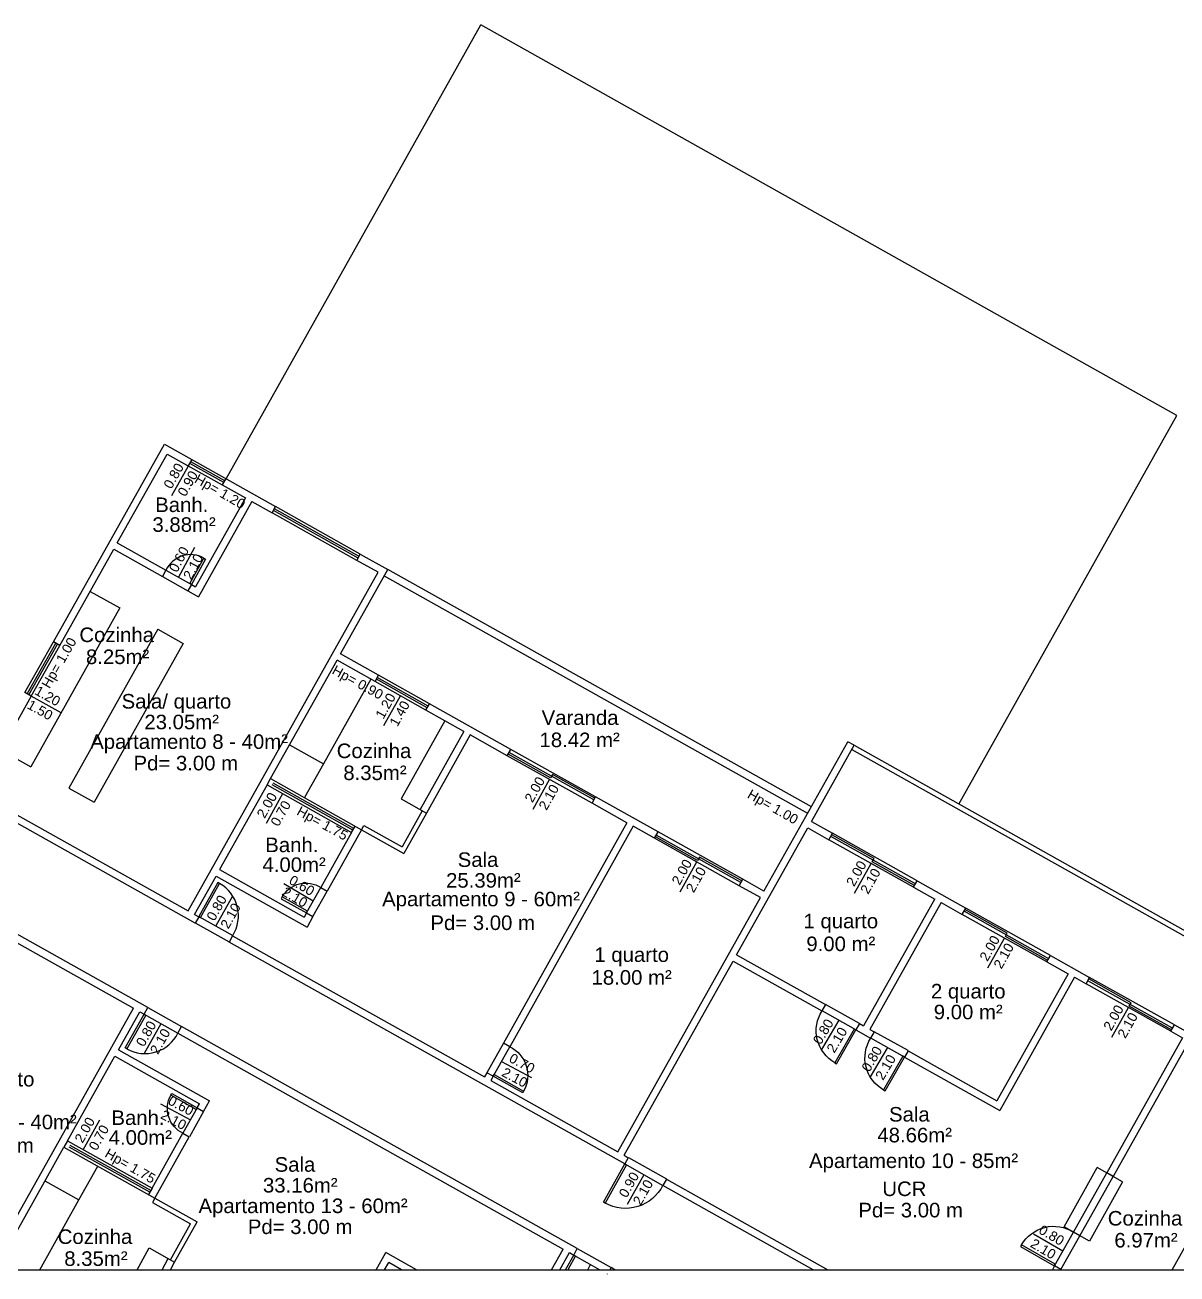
# Model space of a CAD drawing. Header units: millimetres. Extents: x -210 to 1173, y -437 to 320.
# Drawn here: x -128.12 to -104.38, y -60.01 to -34.27 of the extents above; entities that cross this region are included whole.
import ezdxf
from ezdxf.enums import TextEntityAlignment as Align

# ---------------------------------------------------------------- set-up
doc = ezdxf.new("R2010")
doc.units = ezdxf.units.MM
doc.header["$LTSCALE"] = 0.3
doc.linetypes.add('DASHED2', pattern=[9.525, 6.35, -3.175])
for name, color, linetype in [('CORTE', 6, 'Continuous'), ('COTAS', 1, 'Continuous'), ('ESQUADRIAS', 3, 'Continuous'), ('PISO', 1, 'Continuous'), ('PROJEÇÃO', 1, 'DASHED2'), ('TEXTOS', 2, 'Continuous'), ('VISTA', 2, 'Continuous')]:
    doc.layers.add(name, color=color, linetype=linetype)
doc.styles.add('2MM 1_100', font='ARIAL.TTF', dxfattribs={"height": 0.2})
doc.styles.add('3MM 1_100', font='ARIAL.TTF', dxfattribs={"height": 0.3})

msp = doc.modelspace()

# ---------------------------------------------------------------- linework, layer by layer
msp.add_line((-210.338, -59.923), (-79.945, -59.923))
at = {"layer": 'CORTE'}
for p, q in [((-127.536, -46.982), (-125.251, -42.909)), ((-125.251, -42.909), (-122.957, -44.196)), ((-126.221, -44.945), (-125.194, -43.113)), ((-125.194, -43.113), (-123.58, -44.018)), ((-123.58, -44.018), (-124.607, -45.85)), ((-123.449, -44.092), (-124.549, -46.055)), ((-123.449, -44.092), (-123.03, -44.327)), ((-123.03, -44.327), (-122.957, -44.196)), ((-126.221, -44.945), (-125.217, -45.508)), ((-127.405, -47.056), (-126.295, -45.076)), ((-126.295, -45.076), (-125.291, -45.639)), ((-121.286, -45.305), (-121.213, -45.174)), ((-121.213, -45.174), (-120.644, -45.493)), ((-125.699, -45.404), (-125.699, -45.404)), ((-125.217, -45.508), (-125.291, -45.639)), ((-124.761, -52.528), (-120.848, -45.551)), ((-121.619, -47.233), (-120.644, -45.493)), ((-120.848, -45.551), (-121.286, -45.305)), ((-124.694, -45.801), (-124.767, -45.932)), ((-124.694, -45.801), (-124.607, -45.85)), ((-124.767, -45.932), (-124.549, -46.055)), ((-127.405, -47.056), (-127.536, -46.982)), ((-123.062, -49.803), (-121.693, -47.364)), ((-120.908, -47.803), (-121.693, -47.364)), ((-120.835, -47.672), (-121.619, -47.233)), ((-120.908, -47.803), (-120.835, -47.672)), ((-127.992, -48.102), (-129.107, -50.091)), ((-127.992, -48.102), (-128.123, -48.029)), ((-119.861, -48.39), (-119.788, -48.259)), ((-119.077, -48.83), (-119.861, -48.39)), ((-118.11, -49.2), (-119.788, -48.259)), ((-119.077, -48.83), (-119.981, -50.442)), ((-118.946, -48.903), (-119.85, -50.515)), ((-118.183, -49.331), (-118.946, -48.903)), ((-112.895, -52.123), (-111.166, -49.042)), ((-111.917, -50.686), (-111.036, -49.116)), ((-111.036, -49.116), (-111.166, -49.042)), ((-118.183, -49.331), (-118.11, -49.2)), ((-123.135, -49.934), (-124.114, -51.679)), ((-123.135, -49.934), (-121.391, -50.913)), ((-123.062, -49.803), (-121.187, -50.855)), ((-116.438, -50.309), (-116.365, -50.178)), ((-115.077, -50.9), (-116.365, -50.178)), ((-115.719, -50.712), (-116.438, -50.309)), ((-124.615, -52.779), (-128.409, -50.651)), ((-128.338, -50.523), (-124.761, -52.528)), ((-111.917, -50.686), (-111.482, -50.93)), ((-121.391, -50.913), (-122.027, -52.047)), ((-121.187, -50.855), (-121.896, -52.12)), ((-115.719, -50.712), (-118.265, -55.254)), ((-115.588, -50.785), (-118.134, -55.328)), ((-115.15, -51.031), (-115.588, -50.785)), ((-115.15, -51.031), (-115.077, -50.9)), ((-113.458, -53.434), (-111.99, -50.817)), ((-111.99, -50.817), (-111.556, -51.061)), ((-111.556, -51.061), (-111.482, -50.93)), ((-124.114, -51.679), (-122.369, -52.657)), ((-124.63, -52.602), (-124.186, -51.81)), ((-124.186, -51.81), (-122.311, -52.861)), ((-113.406, -52.009), (-113.332, -51.878)), ((-112.895, -52.123), (-113.332, -51.878)), ((-109.811, -52.039), (-109.738, -51.908)), ((-109.738, -51.908), (-108.735, -52.471)), ((-122.027, -52.047), (-121.896, -52.12)), ((-115.908, -57.493), (-112.968, -52.254)), ((-112.968, -52.254), (-113.406, -52.009)), ((-109.811, -52.039), (-109.375, -52.284)), ((-125.593, -54.523), (-129.387, -52.394)), ((-109.375, -52.283), (-110.842, -54.901)), ((-109.244, -52.357), (-110.711, -54.974)), ((-109.244, -52.357), (-108.808, -52.601)), ((-108.808, -52.601), (-108.735, -52.471)), ((-129.463, -52.529), (-125.886, -54.534)), ((-124.63, -52.602), (-124.543, -52.651)), ((-124.543, -52.651), (-124.615, -52.779)), ((-122.32, -52.57), (-122.369, -52.657)), ((-122.32, -52.57), (-122.189, -52.643)), ((-122.189, -52.643), (-122.311, -52.861)), ((-123.845, -53.042), (-123.917, -53.17)), ((-115.762, -57.745), (-123.917, -53.17)), ((-123.845, -53.042), (-118.656, -55.952)), ((-113.458, -53.433), (-111.627, -54.46)), ((-107.064, -53.579), (-106.99, -53.449)), ((-106.99, -53.449), (-106.183, -53.901)), ((-127.631, -53.556), (-127.629, -53.554)), ((-115.777, -57.566), (-113.532, -53.564)), ((-113.532, -53.564), (-111.7, -54.591)), ((-107.064, -53.579), (-106.627, -53.824)), ((-106.627, -53.824), (-108.094, -56.441)), ((-106.497, -53.897), (-108.037, -56.645)), ((-106.497, -53.897), (-106.256, -54.032)), ((-106.256, -54.032), (-106.183, -53.901)), ((-128.91, -59.923), (-125.885, -54.532)), ((-125.668, -54.656), (-125.593, -54.523)), ((-111.627, -54.46), (-111.7, -54.591)), ((-126.196, -55.393), (-125.754, -54.606)), ((-125.755, -54.608), (-125.668, -54.656)), ((-124.97, -55.048), (-124.896, -54.914)), ((-124.97, -55.048), (-117.033, -59.499)), ((-116.741, -59.488), (-124.896, -54.914)), ((-110.929, -54.852), (-111.002, -54.983)), ((-111.002, -54.983), (-110.697, -55.154)), ((-110.929, -54.852), (-110.842, -54.901)), ((-110.711, -54.974), (-110.624, -55.023)), ((-110.624, -55.023), (-110.697, -55.154)), ((-104.511, -55.01), (-104.438, -54.88)), ((-104.511, -55.01), (-104.271, -55.145)), ((-104.438, -54.88), (-103.63, -55.332)), ((-118.134, -55.328), (-118.265, -55.254)), ((-104.271, -55.145), (-105.83, -57.928)), ((-104.14, -55.219), (-105.7, -58.001)), ((-127.248, -57.268), (-126.269, -55.523)), ((-126.271, -55.522), (-124.525, -56.502)), ((-126.198, -55.391), (-124.321, -56.444)), ((-109.926, -55.414), (-109.999, -55.545)), ((-109.999, -55.545), (-108.037, -56.645)), ((-109.926, -55.414), (-108.094, -56.441)), ((-123.793, -55.708), (-123.792, -55.707)), ((-123.27, -56.002), (-123.269, -56)), ((-123.139, -56.075), (-123.138, -56.074)), ((-118.607, -55.865), (-118.656, -55.952)), ((-118.476, -55.938), (-118.607, -55.865)), ((-118.476, -55.938), (-118.525, -56.025)), ((-118.525, -56.025), (-115.908, -57.493)), ((-104.486, -59.923), (-102.395, -56.197)), ((-124.574, -56.589), (-124.525, -56.502)), ((-124.574, -56.589), (-124.443, -56.662)), ((-124.443, -56.662), (-124.321, -56.444)), ((-125.503, -58.246), (-124.867, -57.112)), ((-124.867, -57.112), (-124.737, -57.185)), ((-128.69, -59.838), (-127.321, -57.398)), ((-127.323, -57.397), (-125.446, -58.45)), ((-127.25, -57.267), (-125.503, -58.246)), ((-125.446, -58.45), (-124.737, -57.185)), ((-115.777, -57.566), (-115.69, -57.615)), ((-115.69, -57.615), (-115.762, -57.745)), ((-114.905, -58.056), (-114.977, -58.185)), ((-114.905, -58.056), (-111.575, -59.923)), ((-106.515, -59.149), (-105.83, -57.928)), ((-106.384, -59.223), (-105.7, -58.001)), ((-105.7, -58.001), (-105.83, -57.928)), ((-111.879, -59.923), (-114.977, -58.185)), ((-106.384, -59.223), (-106.515, -59.149)), ((-125.298, -59.923), (-125.17, -59.694)), ((-120.883, -59.923), (-120.686, -59.571)), ((-120.058, -59.923), (-120.686, -59.571)), ((-117.271, -59.923), (-117.033, -59.499)), ((-117.099, -59.923), (-116.903, -59.572)), ((-116.903, -59.572), (-116.815, -59.621)), ((-116.815, -59.621), (-116.741, -59.488)), ((-125.126, -59.923), (-125.039, -59.768)), ((-120.711, -59.923), (-120.628, -59.775)), ((-120.365, -59.923), (-120.628, -59.775)), ((-116.067, -59.923), (-116.043, -59.88)), ((-115.966, -59.923), (-116.043, -59.88)), ((-106.906, -59.847), (-106.949, -59.923)), ((-106.775, -59.92), (-106.906, -59.847)), ((-106.775, -59.92), (-106.777, -59.923)), ((-116.118, -60.013), (-116.118, -60.012))]:
    msp.add_line(p, q, dxfattribs=at)
at = {"layer": 'COTAS'}
for p, q in [((-125.095, -43.969), (-124.751, -43.356)), ((-124.956, -45.655), (-124.625, -45.035)), ((-127.379, -48.446), (-127.992, -48.102)), ((-120.729, -48.71), (-120.385, -48.096)), ((-117.654, -50.433), (-117.311, -49.82)), ((-122.813, -50.114), (-123.156, -50.727)), ((-114.622, -52.133), (-114.278, -51.519)), ((-111.027, -52.163), (-110.683, -51.55)), ((-122.786, -51.965), (-122.181, -52.321)), ((-123.847, -52.227), (-124.191, -52.84)), ((-108.28, -53.704), (-107.936, -53.09)), ((-105.727, -55.134), (-105.384, -54.521)), ((-111.705, -55.388), (-111.348, -54.782)), ((-125.663, -55.464), (-125.319, -54.851)), ((-110.702, -55.95), (-110.345, -55.344)), ((-118.305, -55.633), (-117.685, -55.963)), ((-125.333, -56.507), (-124.713, -56.837)), ((-126.927, -57.45), (-126.583, -56.836)), ((-115.37, -57.965), (-115.714, -58.578)), ((-107.338, -59.181), (-106.733, -59.538)), ((-116.526, -59.923), (-116.466, -59.817))]:
    msp.add_line(p, q, dxfattribs=at)
at = {"layer": 'ESQUADRIAS'}
for p, q in [((-121.239, -45.222), (-122.984, -44.244)), ((-121.259, -45.257), (-123.004, -44.279)), ((-128.075, -48.056), (-127.488, -47.009)), ((-128.04, -48.075), (-127.453, -47.029)), ((-119.835, -48.342), (-120.881, -47.755)), ((-119.815, -48.307), (-120.862, -47.72)), ((-117.293, -49.789), (-118.166, -49.3)), ((-116.402, -50.243), (-118.146, -49.265)), ((-117.254, -49.719), (-117.293, -49.789)), ((-116.382, -50.208), (-117.254, -49.719)), ((-113.369, -51.943), (-115.114, -50.965)), ((-110.627, -51.45), (-111.499, -50.961)), ((-114.261, -51.489), (-115.133, -51)), ((-109.775, -51.974), (-111.519, -50.995)), ((-114.222, -51.419), (-114.261, -51.489)), ((-113.35, -51.908), (-114.222, -51.419)), ((-110.666, -51.519), (-110.627, -51.45)), ((-109.794, -52.008), (-110.666, -51.519)), ((-107.88, -52.99), (-108.752, -52.501)), ((-107.027, -53.514), (-108.771, -52.536)), ((-107.919, -53.06), (-107.88, -52.99)), ((-107.046, -53.549), (-107.919, -53.06)), ((-104.475, -54.945), (-106.219, -53.967)), ((-105.327, -54.421), (-106.2, -53.932)), ((-105.367, -54.491), (-105.327, -54.421)), ((-104.494, -54.98), (-105.367, -54.491))]:
    msp.add_line(p, q, dxfattribs=at)
for points in [[(-124.694, -45.801), (-124.729, -45.782), (-124.436, -45.258), (-124.401, -45.278)], [(-124.54, -52.645), (-124.505, -52.664), (-124.114, -51.967), (-124.149, -51.947)], [(-125.668, -54.656), (-125.633, -54.675), (-126.024, -55.373), (-126.059, -55.353)]]:
    msp.add_lwpolyline(points, close=True, dxfattribs=at)
at = {"layer": 'ESQUADRIAS', "extrusion": (-5.9867e-17, -1.0683e-16, -1)}
msp.add_lwpolyline([(122.32, -52.57), (122.3, -52.535), (122.824, -52.242), (122.843, -52.277)], close=True, dxfattribs=at)
at = {"layer": 'ESQUADRIAS', "extrusion": (8.63923e-14, -3.06562e-13, -1)}
msp.add_lwpolyline([(111.002, -54.983), (111.037, -54.963), (111.433, -55.658), (111.398, -55.678)], close=True, dxfattribs=at)
at = {"layer": 'ESQUADRIAS', "extrusion": (8.63948e-14, -3.0657e-13, -1)}
msp.add_lwpolyline([(109.999, -55.545), (110.034, -55.525), (110.43, -56.22), (110.395, -56.24)], close=True, dxfattribs=at)
at = {"layer": 'ESQUADRIAS', "extrusion": (-5.99217e-17, -1.06799e-16, -1)}
msp.add_lwpolyline([(118.477, -55.938), (118.457, -55.903), (117.847, -56.246), (117.866, -56.28)], close=True, dxfattribs=at)
at = {"layer": 'ESQUADRIAS', "extrusion": (5.99313e-17, 1.06793e-16, -1)}
msp.add_lwpolyline([(124.574, -56.589), (124.593, -56.624), (125.117, -56.33), (125.097, -56.295)], close=True, dxfattribs=at)
at = {"layer": 'ESQUADRIAS', "extrusion": (1.06806e-16, -5.99088e-17, -1)}
msp.add_lwpolyline([(115.762, -57.745), (115.727, -57.764), (116.168, -58.549), (116.203, -58.53)], close=True, dxfattribs=at)
at = {"layer": 'ESQUADRIAS', "extrusion": (-6.06463e-17, -1.06389e-16, -1)}
msp.add_lwpolyline([(106.911, -59.844), (106.891, -59.81), (107.586, -59.413), (107.606, -59.448)], close=True, dxfattribs=at)
at = {"layer": 'ESQUADRIAS'}
msp.add_lwpolyline([(-116.985, -59.923), (-116.815, -59.621), (-116.78, -59.641), (-116.939, -59.923)], dxfattribs=at)
at = {"layer": 'PISO', "extrusion": (1.06843e-16, -5.98433e-17, -1)}
for p, q in [((-125.218, -45.508), (-124.694, -45.801)), ((-125.291, -45.639), (-124.767, -45.932))]:
    msp.add_line(p, q, dxfattribs=at)
at = {"layer": 'PISO'}
for p, q in [((-116.438, -50.309), (-118.183, -49.33)), ((-116.365, -50.178), (-118.109, -49.2)), ((-119.937, -50.466), (-120.353, -51.208)), ((-119.85, -50.515), (-120.315, -51.344)), ((-121.187, -50.855), (-121.138, -50.768)), ((-121.187, -50.855), (-120.315, -51.344)), ((-121.138, -50.768), (-120.353, -51.208)), ((-113.332, -51.878), (-115.077, -50.899)), ((-109.738, -51.908), (-111.482, -50.93)), ((-113.406, -52.009), (-115.15, -51.03)), ((-109.811, -52.039), (-111.556, -51.061)), ((-122.32, -52.57), (-122.027, -52.047)), ((-122.189, -52.643), (-121.896, -52.12)), ((-106.99, -53.449), (-108.735, -52.471)), ((-107.064, -53.579), (-108.808, -52.601)), ((-104.511, -55.01), (-106.256, -54.032)), ((-104.438, -54.88), (-106.183, -53.901)), ((-110.926, -54.847), (-111.624, -54.456)), ((-110.999, -54.978), (-111.697, -54.586)), ((-109.923, -55.409), (-110.621, -55.018)), ((-109.996, -55.54), (-110.694, -55.149)), ((-124.574, -56.589), (-124.867, -57.112)), ((-124.443, -56.662), (-124.736, -57.185)), ((-125.446, -58.45), (-125.495, -58.537)), ((-125.495, -58.537), (-124.71, -58.978)), ((-125.446, -58.45), (-124.574, -58.939)), ((-125.039, -59.768), (-124.574, -58.939)), ((-125.126, -59.719), (-124.71, -58.978)), ((-106.906, -59.847), (-106.515, -59.149)), ((-106.775, -59.92), (-106.384, -59.223))]:
    msp.add_line(p, q, dxfattribs=at)
at = {"layer": 'PISO', "extrusion": (1.06818e-16, -5.98874e-17, -1)}
for p, q in [((-124.54, -52.645), (-123.842, -53.036)), ((-124.615, -52.778), (-123.917, -53.169))]:
    msp.add_line(p, q, dxfattribs=at)
at = {"layer": 'PISO', "extrusion": (1.06805e-16, -5.99109e-17, -1)}
for p, q in [((-125.593, -54.523), (-124.896, -54.914)), ((-125.668, -54.656), (-124.97, -55.047)), ((-116.815, -59.621), (-116.277, -59.923)), ((-116.741, -59.488), (-116.043, -59.88))]:
    msp.add_line(p, q, dxfattribs=at)
at = {"layer": 'PISO', "extrusion": (-5.99217e-17, -1.06799e-16, -1)}
for p, q in [((-118.265, -55.254), (-118.607, -55.865)), ((-118.134, -55.327), (-118.477, -55.938))]:
    msp.add_line(p, q, dxfattribs=at)
at = {"layer": 'PISO', "extrusion": (1.06806e-16, -5.99088e-17, -1)}
for p, q in [((-115.689, -57.614), (-114.904, -58.054)), ((-115.762, -57.745), (-114.977, -58.185))]:
    msp.add_line(p, q, dxfattribs=at)
at = {"layer": 'PISO'}
for centre, radius, start, end in [((-124.71, -45.748), 0.561, 60.7465, 154.6964), ((-124.486, -52.63), 0.761, 327.7853, 60.7229), ((-125.652, -54.709), 0.761, 240.7103, 333.6479)]:
    msp.add_arc(centre, radius, start, end, dxfattribs=at)
at = {"layer": 'PISO', "extrusion": (-5.9867e-17, -1.0683e-16, -1)}
msp.add_arc((122.334, -52.516), 0.561, 29.2661, 123.216, dxfattribs=at)
at = {"layer": 'PISO', "extrusion": (8.63923e-14, -3.06562e-13, -1)}
msp.add_arc((111.056, -54.997), 0.761, 299.6836, 32.6212, dxfattribs=at)
at = {"layer": 'PISO', "extrusion": (-5.99217e-17, -1.06799e-16, -1)}
msp.add_arc((118.423, -55.922), 0.661, 115.9261, 209.2955, dxfattribs=at)
at = {"layer": 'PISO', "extrusion": (8.63948e-14, -3.0657e-13, -1)}
msp.add_arc((110.053, -55.559), 0.761, 299.6836, 32.6212, dxfattribs=at)
at = {"layer": 'PISO', "extrusion": (5.99313e-17, 1.06793e-16, -1)}
msp.add_arc((124.627, -56.605), 0.561, 295.3508, 29.3007, dxfattribs=at)
at = {"layer": 'PISO', "extrusion": (1.06806e-16, -5.99088e-17, -1)}
msp.add_arc((115.747, -57.798), 0.861, 206.6847, 299.2886, dxfattribs=at)
at = {"layer": 'PISO', "extrusion": (-6.06463e-17, -1.06389e-16, -1)}
msp.add_arc((106.925, -59.79), 0.761, 29.685, 122.6226, dxfattribs=at)
at = {"layer": 'PROJEÇÃO'}
for p, q in [((-124.751, -43.356), (-124.678, -43.225)), ((-124.027, -43.699), (-124.724, -43.308)), ((-124.007, -43.664), (-124.705, -43.273)), ((-124.054, -43.747), (-123.98, -43.616)), ((-123.135, -49.934), (-123.062, -49.803)), ((-121.364, -50.865), (-123.109, -49.887)), ((-121.344, -50.83), (-123.089, -49.852)), ((-121.391, -50.913), (-121.318, -50.782)), ((-127.248, -57.268), (-127.321, -57.398)), ((-125.55, -58.329), (-127.294, -57.35)), ((-125.53, -58.294), (-127.275, -57.315)), ((-125.503, -58.246), (-125.577, -58.377))]:
    msp.add_line(p, q, dxfattribs=at)
at = {"layer": 'VISTA'}
for p, q in [((-123.977, -43.624), (-118.732, -34.271)), ((-104.384, -42.317), (-118.732, -34.271)), ((-108.876, -50.327), (-104.384, -42.317)), ((-121.213, -45.174), (-122.957, -44.196)), ((-121.286, -45.305), (-123.03, -44.327)), ((-111.918, -50.383), (-120.644, -45.493)), ((-120.718, -45.625), (-111.994, -50.517)), ((-126.781, -45.944), (-126.17, -46.286)), ((-126.17, -46.286), (-128.003, -49.558)), ((-125.385, -46.726), (-127.218, -49.998)), ((-125.385, -46.726), (-124.862, -47.02)), ((-128.123, -48.029), (-127.536, -46.982)), ((-127.992, -48.103), (-127.405, -47.056)), ((-124.862, -47.02), (-126.695, -50.291)), ((-120.996, -47.754), (-121.973, -49.497)), ((-119.861, -48.39), (-120.908, -47.803)), ((-119.788, -48.259), (-120.835, -47.672)), ((-119.47, -48.61), (-120.373, -50.222)), ((-122.673, -49.105), (-121.973, -49.497)), ((-111.036, -49.116), (-101.441, -54.496)), ((-128.614, -49.215), (-128.004, -49.559)), ((-111.085, -49.203), (-101.492, -54.582)), ((-121.973, -49.497), (-122.364, -50.195)), ((-127.218, -49.998), (-126.695, -50.291)), ((-120.373, -50.222), (-119.85, -50.515)), ((-127.015, -58.487), (-126.624, -57.79)), ((-106.711, -59.039), (-106.027, -57.818)), ((-105.503, -58.111), (-106.027, -57.818)), ((-127.714, -58.095), (-127.015, -58.487)), ((-105.503, -58.111), (-106.188, -59.333)), ((-127.82, -59.923), (-127.015, -58.487)), ((-106.188, -59.333), (-106.711, -59.039)), ((-125.814, -59.923), (-125.562, -59.474)), ((-125.562, -59.474), (-125.039, -59.768))]:
    msp.add_line(p, q, dxfattribs=at)

# ---------------------------------------------------------------- texts
at = {"layer": 'TEXTOS', "style": '2MM 1_100'}
for s, rotation, p in [('0.80', 60.7166, (-125.06, -43.563)), ('0.90', 60.7166, (-124.77, -43.721)), ('Hp= 1.20', 330.1792, (-124.102, -43.885)), ('0.60', 61.9287, (-124.951, -45.283)), ('2.10', 61.9287, (-124.658, -45.433)), ('Hp= 1.00', 60.1759, (-127.422, -47.416)), ('Hp= 0.90', 331.254, (-121.265, -47.818)), ('1.20', 330.7133, (-127.655, -48.099)), ('1.20', 60.7166, (-120.693, -48.304)), ('1.50', 330.7133, (-127.812, -48.389)), ('1.40', 60.7166, (-120.403, -48.461)), ('2.00', 60.7166, (-117.619, -50.027)), ('2.10', 60.7166, (-117.329, -50.184)), ('2.00', 60.7166, (-123.138, -50.351)), ('Hp= 1.00', 330.1792, (-112.71, -50.383)), ('0.70', 60.7166, (-122.854, -50.519)), ('Hp= 1.75', 331.254, (-121.992, -50.723)), ('2.00', 60.7166, (-114.587, -51.727)), ('2.10', 60.7166, (-114.297, -51.884)), ('2.00', 60.7166, (-110.992, -51.757)), ('2.10', 60.7166, (-110.702, -51.914)), ('0.60', 329.5046, (-122.416, -52.005)), ('0.80', 60.7166, (-124.174, -52.467)), ('2.10', 329.5046, (-122.561, -52.245)), ('2.10', 60.7166, (-123.887, -52.63)), ('2.00', 60.7166, (-108.244, -53.298)), ('2.10', 60.7166, (-107.955, -53.455)), ('2.00', 60.7166, (-105.692, -54.729)), ('0.80', 60.7166, (-125.627, -55.059)), ('0.80', 59.5102, (-111.674, -55.017)), ('2.10', 60.7166, (-105.402, -54.886)), ('2.10', 60.7166, (-125.338, -55.216)), ('2.10', 59.5102, (-111.392, -55.188)), ('0.80', 59.5102, (-110.671, -55.579)), ('0.70', 331.9287, (-117.88, -55.668)), ('2.10', 59.5102, (-110.389, -55.75)), ('2.10', 331.9287, (-118.03, -55.961)), ('0.60', 331.9287, (-124.908, -56.542)), ('2.00', 60.7166, (-126.891, -57.044)), ('2.10', 331.9287, (-125.059, -56.835)), ('0.70', 60.7166, (-126.601, -57.201)), ('Hp= 1.75', 330.1792, (-125.952, -57.785)), ('0.90', 60.7166, (-115.678, -58.172)), ('2.10', 60.7166, (-115.389, -58.329)), ('0.80', 329.5102, (-106.967, -59.212)), ('2.10', 329.5102, (-107.139, -59.494))]:
    msp.add_text(s, height=0.2, rotation=rotation, dxfattribs=at).set_placement(p, align=Align.MIDDLE_CENTER)
at = {"layer": 'TEXTOS', "style": '3MM 1_100'}
for s, p in [('Banh.', (-124.892, -44.159)), ('3.88m²', (-124.844, -44.567)), ('Cozinha', (-126.233, -46.839)), ('8.25m²', (-126.214, -47.292)), ('Sala/ quarto', (-125.002, -48.209)), ('Varanda', (-116.684, -48.546)), ('23.05m²', (-124.894, -48.636)), ('Apartamento 8 - 40m²', (-124.741, -49.04)), ('18.42 m²', (-116.693, -49.004)), ('Cozinha', (-120.93, -49.23)), ('Pd= 3.00 m', (-124.809, -49.483)), ('8.35m²', (-120.911, -49.683)), ('Banh.', (-122.624, -51.168)), ('4.00m²', (-122.577, -51.576)), ('Sala', (-118.786, -51.473)), ('25.39m²', (-118.677, -51.9)), ('Apartamento 9 - 60m²', (-118.725, -52.284)), ('Pd= 3.00 m', (-118.691, -52.773)), ('1 quarto', (-111.311, -52.738)), ('1 quarto', (-115.621, -53.431)), ('9.00 m²', (-111.311, -53.208)), ('18.00 m²', (-115.621, -53.9)), ('2 quarto', (-108.685, -54.184)), ('9.00 m²', (-108.685, -54.613)), ('Sala/ quarto', (-129.058, -55.997)), ('Banh.', (-125.794, -56.791)), ('Sala', (-109.898, -56.721)), ('Apartamento 12 - 40m²', (-129.21, -56.88)), ('4.00m²', (-125.746, -57.199)), ('48.66m²', (-109.789, -57.149)), ('Pd= 3.00 m', (-129.018, -57.362)), ('Sala', (-122.559, -57.755)), ('Apartamento 10 - 85m²', (-109.811, -57.678)), ('33.16m²', (-122.45, -58.183)), ('UCR', (-110.001, -58.256)), ('Apartamento 13 - 60m²', (-122.392, -58.607)), ('Pd= 3.00 m', (-109.872, -58.695)), ('Pd= 3.00 m', (-122.453, -59.039)), ('Cozinha', (-105.041, -58.864)), ('Cozinha', (-126.68, -59.243)), ('6.97m²', (-105.022, -59.316)), ('8.35m²', (-126.661, -59.695))]:
    msp.add_text(s, height=0.3, dxfattribs=at).set_placement(p, align=Align.MIDDLE_CENTER)

doc.saveas('drawing.dxf')
